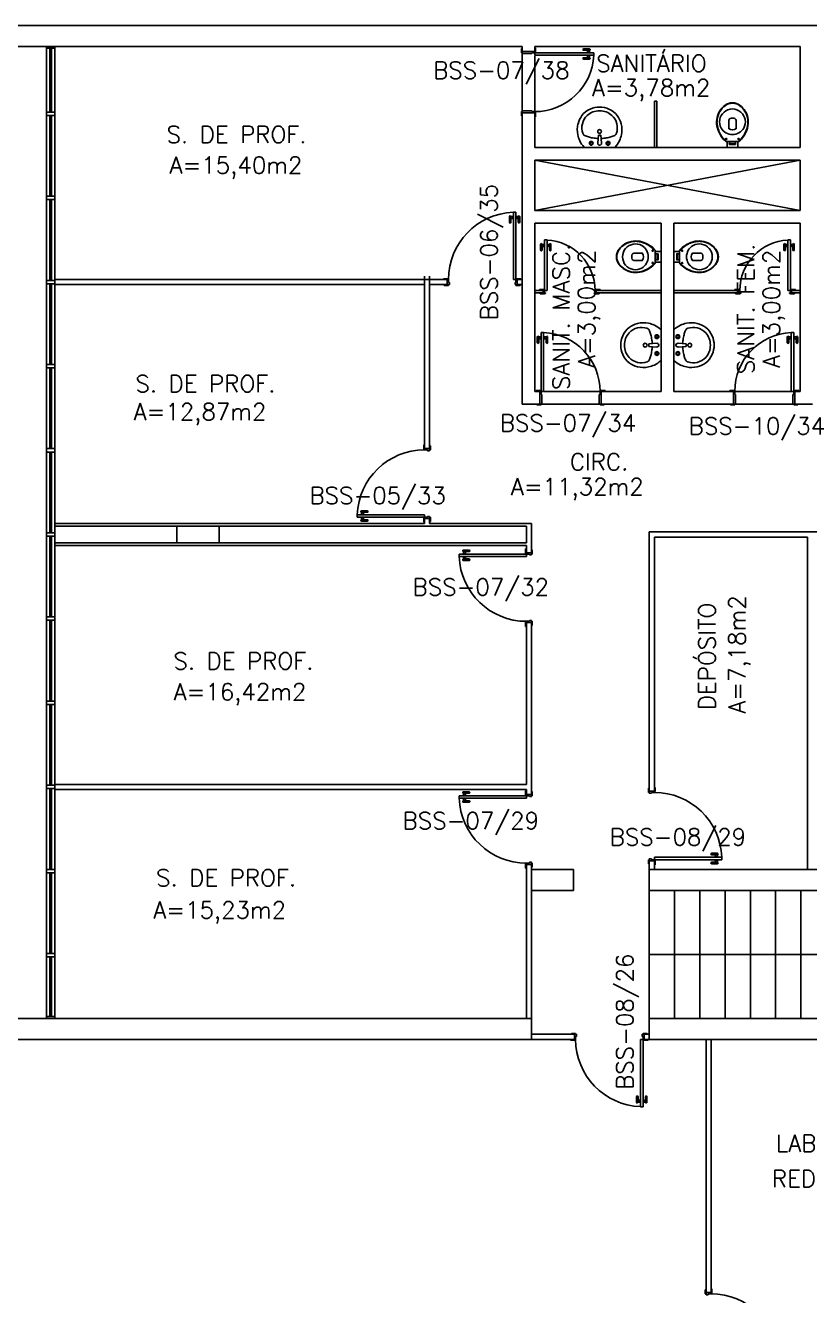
# Model space of a CAD drawing. Extents: x 272.3 to 314.2, y 193.7 to 231.5.
# Drawn here: x 297.67 to 306.99, y 216.38 to 231.48 of the extents above; entities that cross this region are included whole.
import ezdxf

# ---------------------------------------------------------------- set-up
doc = ezdxf.new("R2010")
doc.units = 0
doc.header["$LTSCALE"] = 0.01
for name, color, linetype in [('1', 1, 'CONTINUOUS'), ('3', 2, 'CONTINUOUS'), ('ALVENARIA', 2, 'CONTINUOUS'), ('AREA', 2, 'CONTINUOUS'), ('DIVISÓRIA', 2, 'CONTINUOUS'), ('ENDEREÇO', 2, 'CONTINUOUS'), ('JANELA', 1, 'CONTINUOUS'), ('MACANETA', 2, 'CONTINUOUS'), ('MARCO', 2, 'CONTINUOUS'), ('PC', 7, 'CONTINUOUS'), ('PISO', 1, 'CONTINUOUS'), ('PORTA', 2, 'CONTINUOUS'), ('SOLEIRA', 1, 'CONTINUOUS'), ('TEXTO', 2, 'CONTINUOUS')]:
    doc.layers.add(name, color=color, linetype=linetype)
doc.styles.add('UNB-100', font='simplex.shx', dxfattribs={"height": 0.4})
doc.styles.add('UNB-200', font='simplex.shx', dxfattribs={"height": 0.3})

# ---------------------------------------------------------------- blocks, each defined once
blk = doc.blocks.new('MACANETA')
at = {"layer": 'MACANETA', "color": 1}
for p, q in [((-0.077, 0.052), (-0.077, 0.12)), ((-0.059, 0.052), (-0.059, 0.12)), ((-0.059, 0.075), (-0.036, 0.075)), ((-0.059, 0.052), (-0.036, 0.052)), ((-0.036, 0.044), (-0.036, 0.084)), ((-0.036, 0.084), (-0.03, 0.084)), ((-0.036, 0.044), (-0.03, 0.044)), ((0.006, 0.084), (0, 0.084)), ((0.006, 0.044), (0, 0.044)), ((0.006, 0.044), (0.006, 0.084)), ((0.029, 0.075), (0.006, 0.075)), ((0.029, 0.052), (0.006, 0.052)), ((0.029, 0.052), (0.029, 0.12)), ((0.047, 0.052), (0.047, 0.12))]:
    blk.add_line(p, q, dxfattribs=at)
for centre, start, end in [((-0.068, 0.12), 90, 180), ((-0.068, 0.052), 180, 270), ((-0.068, 0.12), 0, 90), ((-0.068, 0.052), 270, 0), ((0.038, 0.12), 90, 180), ((0.038, 0.052), 180, 270), ((0.038, 0.12), 0, 90), ((0.038, 0.052), 270, 0)]:
    blk.add_arc(centre, 0.00874, start, end, dxfattribs=at)
blk = doc.blocks.new('DOOR80')
at = {"layer": 'PORTA'}
for p, q in [((0.015, -0.8), (0.015, 0)), ((0.015, 0), (0.045, 0)), ((0.045, -0.8), (0.045, 0)), ((0.045, -0.8), (0.015, -0.8))]:
    blk.add_line(p, q, dxfattribs=at)
at = {"layer": 'PORTA', "color": 1}
blk.add_arc((0.015, 0), 0.8, 272.1491, 0, dxfattribs=at)
at = {"layer": 'PORTA'}
blk.add_blockref('MACANETA', (0.045, -0.8), dxfattribs=at)
blk = doc.blocks.new('A$C6A052544')
at = {"layer": 'PC', "color": 2}
for p, q in [((0.265, 0), (0.09, 0)), ((0.242, 0.053), (0.249, 0.147)), ((0.249, 0.147), (0.279, 0.147)), ((0.249, 0.147), (0.279, 0.147)), ((0.44, 0), (0.265, 0)), ((0.287, 0.053), (0.279, 0.147))]:
    blk.add_line(p, q, dxfattribs=at)
at = {"layer": 'PC', "color": 1}
for centre, radius in [((0.265, 0.19), 0.0225), ((0.164, 0.049), 0.015), ((0.364, 0.049), 0.015)]:
    blk.add_circle(centre, radius, dxfattribs=at)
at = {"layer": 'PC', "color": 2}
for centre in [(0.164, 0.049), (0.364, 0.049)]:
    blk.add_circle(centre, 0.0225, dxfattribs=at)
for centre, radius, start, end in [((0.248, 0.233), 0.242, 112.9756, 142.6811), ((0.264, 0.213), 0.267, 89.755, 114.448), ((0.266, 0.213), 0.267, 65.552, 90.245), ((0.282, 0.233), 0.242, 37.3189, 67.0244), ((0.283, 0.212), 0.283, 143.5759, 166.077), ((0.253, 0.233), 0.199, 132.5387, 166.3801), ((0.263, 0.217), 0.218, 89.5084, 131.6465), ((0.267, 0.217), 0.218, 48.3535, 90.4916), ((0.276, 0.233), 0.199, 13.6199, 47.4613), ((0.246, 0.212), 0.283, 13.923, 36.4241), ((0.308, 0.208), 0.309, 166.5171, 190.8389), ((0.255, 0.233), 0.201, 166.6319, 198.9909), ((0.102, 0.178), 0.039, 194.4492, 220.5012), ((0.105, 0.182), 0.0439, 222.0627, 243.6798), ((0.424, 0.182), 0.0439, 296.3202, 317.9373), ((0.427, 0.178), 0.039, 319.4988, 345.5508), ((0.274, 0.233), 0.201, 341.0091, 13.3681), ((0.221, 0.208), 0.309, 349.1611, 13.4829), ((0.327, 0.217), 0.329, 191.7639, 204.6142), ((0.296, 0.207), 0.297, 205.4395, 223.1578), ((0.089, 0.011), 0.0113, 216.6083, 274.9362), ((0.146, 0.259), 0.132, 242.7105, 252.8041), ((0.254, 0.523), 0.416, 249.3524, 256.1775), ((0.27, 0.578), 0.473, 255.9168, 263.3055), ((0.262, 0.483), 0.378, 262.7649, 267.5591), ((0.264, 0.049), 0.0225, 171.2026, 8.7974), ((0.267, 0.483), 0.378, 272.3442, 277.2351), ((0.259, 0.578), 0.473, 276.6945, 284.0832), ((0.275, 0.523), 0.416, 283.8225, 290.6476), ((0.383, 0.259), 0.132, 287.1959, 297.2895), ((0.441, 0.011), 0.0113, 265.0638, 323.3917), ((0.233, 0.207), 0.297, 316.8422, 334.5605), ((0.202, 0.217), 0.329, 335.3858, 348.2361)]:
    blk.add_arc(centre, radius, start, end, dxfattribs=at)
blk = doc.blocks.new('DOOR-70')
at = {"layer": 'PORTA'}
for p, q in [((-0.045, -0.7), (-0.045, 0)), ((-0.015, 0), (-0.045, 0)), ((-0.015, -0.7), (-0.015, 0)), ((-0.045, -0.7), (-0.015, -0.7))]:
    blk.add_line(p, q, dxfattribs=at)
at = {"layer": 'PORTA', "color": 1}
blk.add_arc((-0.015, 0), 0.7, 180, 267.5437, dxfattribs=at)
at = {"layer": 'PORTA'}
blk.add_blockref('MACANETA', (-0.015, -0.7), dxfattribs=at)
blk = doc.blocks.new('DOOR70')
at = {"layer": 'PORTA'}
for p, q in [((0.015, -0.7), (0.015, 0)), ((0.015, 0), (0.045, 0)), ((0.045, -0.7), (0.045, 0)), ((0.045, -0.7), (0.015, -0.7))]:
    blk.add_line(p, q, dxfattribs=at)
at = {"layer": 'PORTA', "color": 1}
blk.add_arc((0.015, 0), 0.7, 272.4563, 0, dxfattribs=at)
at = {"layer": 'PORTA'}
blk.add_blockref('MACANETA', (0.045, -0.7), dxfattribs=at)
blk = doc.blocks.new('A$C380C6149')
at = {"layer": '1'}
for points in [[(0.46, 0.256, 0.139044), (0.458, 0.261, 0.064585), (0.397, 0.315, 0.117724), (0.254, 0.369, 0.055952), (0.201, 0.369, 0.107706), (0.102, 0.335, 0.08812), (0.034, 0.274, 0.163345), (0.005, 0.187), (0.005, 0.186, 0.163345), (0.034, 0.099, 0.08812), (0.102, 0.038, 0.107706), (0.201, 0.004, 0.055952), (0.254, 0.004, 0.117724), (0.397, 0.058, 0.064585), (0.458, 0.112, 0.139044), (0.46, 0.117)], [(0.46, 0.23, 0.380199), (0.468, 0.222), (0.479, 0.222, 0.087349), (0.483, 0.223, -0.172037), (0.492, 0.224, -0.102747), (0.494, 0.222, -0.167994), (0.495, 0.218), (0.495, 0.186)], [(0.46, 0.143, -0.380199), (0.468, 0.15), (0.479, 0.15, -0.087349), (0.483, 0.149, 0.172037), (0.492, 0.149, 0.102747), (0.494, 0.151, 0.167994), (0.495, 0.155), (0.495, 0.186)]]:
    blk.add_lwpolyline(points, format="xyb", dxfattribs=at)
blk.add_lwpolyline([(0.188, 0.156, -0.183333), (0.188, 0.216, -0.302776), (0.21, 0.231), (0.306, 0.231, -0.370787), (0.306, 0.142), (0.21, 0.142, -0.302776)], format="xyb", close=True, dxfattribs=at)
blk.add_lwpolyline([(0.484, 0.222), (0.484, 0.186), (0.484, 0.151)], dxfattribs=at)
at = {"layer": '3', "color": 2}
for points in [[(0.457, 0.104, -0.059368), (0.4, 0.054, -0.082654), (0.3, 0.008, -0.104255), (0.2, 0, -0.107708), (0.1, 0.034, -0.088187), (0.03, 0.096, -0.163426), (0, 0.186, -0.163426), (0.03, 0.276, -0.088187), (0.1, 0.339, -0.107708), (0.2, 0.373, -0.104255), (0.3, 0.364, -0.082654), (0.4, 0.318, -0.059368), (0.457, 0.268, -0.207706), (0.46, 0.261), (0.46, 0.256), (0.46, 0.249), (0.518, 0.249, -0.402093), (0.53, 0.238), (0.53, 0.186), (0.53, 0.135, -0.402093), (0.518, 0.124), (0.46, 0.124), (0.46, 0.117), (0.46, 0.112, -0.207706)], [(0.378, 0.186, 0.268395), (0.3, 0.32, 0.179674), (0.2, 0.337, 0.170707), (0.11, 0.286, 0.179561), (0.073, 0.186, 0.179561), (0.11, 0.086, 0.170707), (0.2, 0.035, 0.179674), (0.3, 0.053, 0.268395)]]:
    blk.add_lwpolyline(points, format="xyb", close=True, dxfattribs=at)
for points in [[(0.46, 0.249), (0.46, 0.186)], [(0.46, 0.124), (0.46, 0.186)]]:
    blk.add_lwpolyline(points, dxfattribs=at)
for centre in [(0.43, 0.259), (0.43, 0.113)]:
    blk.add_circle(centre, 0.0075, dxfattribs=at)
blk = doc.blocks.new('DOOR-80')
at = {"layer": 'PORTA'}
for p, q in [((-0.045, -0.8), (-0.045, 0)), ((-0.015, 0), (-0.045, 0)), ((-0.015, -0.8), (-0.015, 0)), ((-0.045, -0.8), (-0.015, -0.8))]:
    blk.add_line(p, q, dxfattribs=at)
at = {"layer": 'PORTA', "color": 1}
blk.add_arc((-0.015, 0), 0.8, 180, 267.8509, dxfattribs=at)
at = {"layer": 'PORTA'}
blk.add_blockref('MACANETA', (-0.015, -0.8), dxfattribs=at)

msp = doc.modelspace()

# ---------------------------------------------------------------- linework, layer by layer
at = {"layer": '1'}
for p, q in [((306.874, 229.278), (303.724, 229.878)), ((303.724, 229.278), (306.874, 229.878)), ((305.084, 220.438), (308.084, 220.438))]:
    msp.add_line(p, q, dxfattribs=at)
for points in [[(305.154, 228.797, 0.139044), (305.152, 228.802, 0.064585), (305.091, 228.856, 0.117724), (304.948, 228.911, 0.055952), (304.894, 228.91, 0.107706), (304.796, 228.877, 0.08812), (304.727, 228.815, 0.163345), (304.698, 228.728), (304.698, 228.728, 0.163345), (304.727, 228.641, 0.08812), (304.796, 228.579, 0.107706), (304.894, 228.546, 0.055952), (304.948, 228.545, 0.117724), (305.091, 228.6, 0.064585), (305.152, 228.654, 0.139044), (305.154, 228.659)], [(305.444, 228.797, -0.139044), (305.446, 228.802, -0.064585), (305.506, 228.856, -0.117724), (305.65, 228.911, -0.055952), (305.703, 228.91, -0.107706), (305.802, 228.877, -0.08812), (305.87, 228.815, -0.163345), (305.899, 228.728), (305.899, 228.728, -0.163345), (305.87, 228.641, -0.08812), (305.802, 228.579, -0.107706), (305.703, 228.546, -0.055952), (305.65, 228.545, -0.117724), (305.506, 228.6, -0.064585), (305.446, 228.654, -0.139044), (305.444, 228.659)], [(305.154, 228.772, 0.380199), (305.162, 228.764), (305.173, 228.764, 0.087349), (305.177, 228.765, -0.172037), (305.186, 228.765, -0.102747), (305.188, 228.764, -0.167994), (305.189, 228.76), (305.189, 228.728)], [(305.154, 228.684, -0.380199), (305.162, 228.692), (305.173, 228.692, -0.087349), (305.177, 228.691, 0.172037), (305.186, 228.691, 0.102747), (305.188, 228.692, 0.167994), (305.189, 228.697), (305.189, 228.728)], [(305.444, 228.772, -0.380199), (305.436, 228.764), (305.425, 228.764, -0.087349), (305.421, 228.765, 0.172037), (305.412, 228.765, 0.102747), (305.41, 228.764, 0.167994), (305.409, 228.76), (305.409, 228.728)], [(305.444, 228.684, 0.380199), (305.436, 228.692), (305.425, 228.692, 0.087349), (305.421, 228.691, -0.172037), (305.412, 228.691, -0.102747), (305.41, 228.692, -0.167994), (305.409, 228.697), (305.409, 228.728)]]:
    msp.add_lwpolyline(points, format="xyb", dxfattribs=at)
for points in [[(304.881, 228.698, -0.183333), (304.881, 228.758, -0.302776), (304.904, 228.773), (305, 228.773, -0.370787), (305, 228.684), (304.904, 228.684, -0.302776)], [(305.716, 228.698, 0.183333), (305.716, 228.758, 0.302776), (305.694, 228.773), (305.598, 228.773, 0.370787), (305.598, 228.684), (305.694, 228.684, 0.302776)]]:
    msp.add_lwpolyline(points, format="xyb", close=True, dxfattribs=at)
for points in [[(305.177, 228.764), (305.177, 228.728), (305.177, 228.693)], [(305.42, 228.764), (305.42, 228.728), (305.42, 228.693)]]:
    msp.add_lwpolyline(points, dxfattribs=at)
at = {"layer": '3'}
for points in [[(305.151, 228.646, -0.059368), (305.094, 228.596, -0.082654), (304.994, 228.55, -0.104255), (304.894, 228.542, -0.107708), (304.794, 228.576, -0.088187), (304.724, 228.638, -0.163426), (304.694, 228.728, -0.163426), (304.724, 228.818, -0.088187), (304.794, 228.881, -0.107708), (304.894, 228.915, -0.104255), (304.994, 228.906, -0.082654), (305.094, 228.86, -0.059368), (305.151, 228.81, -0.207706), (305.154, 228.803), (305.154, 228.797), (305.154, 228.791), (305.212, 228.791, -0.402093), (305.224, 228.78), (305.224, 228.728), (305.224, 228.677, -0.402093), (305.212, 228.666), (305.154, 228.666), (305.154, 228.659), (305.154, 228.654, -0.207706)], [(305.072, 228.728, 0.268395), (304.994, 228.862, 0.179674), (304.894, 228.879, 0.170707), (304.803, 228.828, 0.179561), (304.766, 228.728, 0.179561), (304.803, 228.628, 0.170707), (304.894, 228.577, 0.179674), (304.994, 228.595, 0.268395)], [(305.447, 228.646, 0.059368), (305.504, 228.596, 0.082654), (305.604, 228.55, 0.104255), (305.704, 228.542, 0.107708), (305.804, 228.576, 0.088187), (305.874, 228.638, 0.163426), (305.904, 228.728, 0.163426), (305.874, 228.818, 0.088187), (305.804, 228.881, 0.107708), (305.704, 228.915, 0.104255), (305.604, 228.906, 0.082654), (305.504, 228.86, 0.059368), (305.447, 228.81, 0.207706), (305.444, 228.803), (305.444, 228.797), (305.444, 228.791), (305.386, 228.791, 0.402093), (305.374, 228.78), (305.374, 228.728), (305.374, 228.677, 0.402093), (305.386, 228.666), (305.444, 228.666), (305.444, 228.659), (305.444, 228.654, 0.207706)], [(305.526, 228.728, -0.268395), (305.604, 228.862, -0.179674), (305.704, 228.879, -0.170707), (305.794, 228.828, -0.179561), (305.831, 228.728, -0.179561), (305.794, 228.628, -0.170707), (305.704, 228.577, -0.179674), (305.604, 228.595, -0.268395)]]:
    msp.add_lwpolyline(points, format="xyb", close=True, dxfattribs=at)
for points in [[(305.154, 228.791), (305.154, 228.728)], [(305.154, 228.666), (305.154, 228.728)], [(305.444, 228.791), (305.444, 228.728)], [(305.444, 228.666), (305.444, 228.728)]]:
    msp.add_lwpolyline(points, dxfattribs=at)
for centre in [(305.124, 228.801), (305.474, 228.801), (305.124, 228.655), (305.474, 228.655)]:
    msp.add_circle(centre, 0.0075, dxfattribs=at)
at = {"layer": 'ALVENARIA'}
for p, q in [((291.124, 231.478), (314.224, 231.478)), ((291.124, 231.228), (303.574, 231.228)), ((303.574, 231.168), (303.574, 231.228)), ((303.724, 231.168), (303.574, 231.168)), ((303.724, 231.228), (306.874, 231.228)), ((303.724, 231.168), (303.724, 231.228)), ((306.874, 230.028), (306.874, 231.228)), ((303.574, 226.978), (303.574, 230.438)), ((303.724, 230.438), (303.574, 230.438)), ((303.724, 230.028), (303.724, 230.438)), ((303.724, 230.028), (306.874, 230.028)), ((303.724, 229.878), (306.874, 229.878)), ((303.724, 229.278), (303.724, 229.878)), ((306.874, 229.278), (306.874, 229.878)), ((303.724, 229.278), (306.874, 229.278)), ((303.724, 229.128), (305.224, 229.128)), ((303.724, 227.128), (303.724, 229.128)), ((305.224, 227.128), (305.224, 229.128)), ((305.374, 229.128), (306.874, 229.128)), ((305.374, 227.128), (305.374, 229.128)), ((306.874, 227.128), (306.874, 229.128)), ((303.724, 227.128), (303.784, 227.128)), ((303.784, 227.128), (303.784, 226.978)), ((304.514, 227.128), (304.514, 226.978)), ((304.514, 227.128), (305.224, 227.128)), ((305.374, 227.128), (306.084, 227.128)), ((306.084, 227.128), (306.084, 226.978)), ((306.814, 227.128), (306.814, 226.978)), ((306.814, 227.128), (306.874, 227.128)), ((303.574, 226.978), (303.784, 226.978)), ((304.514, 226.978), (306.084, 226.978)), ((306.814, 226.978), (307.024, 226.978)), ((299.974, 225.528), (299.474, 225.528)), ((299.474, 225.328), (299.474, 225.528)), ((299.974, 225.328), (299.974, 225.528)), ((299.974, 225.328), (299.474, 225.328)), ((303.684, 221.198), (303.684, 221.448)), ((304.184, 221.448), (303.684, 221.448)), ((304.184, 221.198), (304.184, 221.448)), ((310.974, 221.448), (305.084, 221.448)), ((305.084, 221.198), (305.084, 221.448)), ((304.184, 221.198), (303.684, 221.198)), ((310.974, 221.198), (305.084, 221.198)), ((303.684, 219.678), (297.324, 219.678)), ((303.684, 219.428), (303.684, 219.678)), ((310.974, 219.678), (305.084, 219.678)), ((305.084, 219.428), (305.084, 219.678)), ((303.684, 219.428), (297.324, 219.428)), ((310.974, 219.428), (305.084, 219.428))]:
    msp.add_line(p, q, dxfattribs=at)
at = {"layer": 'DIVISÓRIA'}
for p, q in [((305.144, 230.028), (305.144, 230.578)), ((305.144, 230.578), (305.174, 230.578)), ((305.174, 230.028), (305.174, 230.578)), ((302.684, 228.458), (298.024, 228.458)), ((298.024, 228.398), (298.024, 228.458)), ((302.414, 228.398), (298.024, 228.398)), ((302.414, 226.448), (302.414, 228.498)), ((302.474, 226.448), (302.474, 228.498)), ((302.684, 228.398), (302.474, 228.398)), ((302.639, 228.468), (302.689, 228.468)), ((302.639, 228.458), (302.639, 228.468)), ((302.649, 228.388), (302.649, 228.398)), ((302.699, 228.388), (302.649, 228.388)), ((302.684, 228.458), (302.689, 228.458)), ((302.684, 228.458), (302.684, 228.398)), ((302.684, 228.398), (302.699, 228.398)), ((302.689, 228.468), (302.689, 228.458)), ((302.689, 228.458), (302.699, 228.458)), ((302.699, 228.458), (302.699, 228.423)), ((302.699, 228.423), (302.709, 228.423)), ((302.699, 228.398), (302.699, 228.388)), ((302.709, 228.398), (302.699, 228.398)), ((302.709, 228.423), (302.709, 228.398)), ((303.489, 228.423), (303.489, 228.398)), ((303.499, 228.423), (303.489, 228.423)), ((303.489, 228.398), (303.499, 228.398)), ((303.499, 228.458), (303.499, 228.423)), ((303.509, 228.458), (303.499, 228.458)), ((303.514, 228.398), (303.499, 228.398)), ((303.499, 228.398), (303.499, 228.388)), ((303.499, 228.388), (303.549, 228.388)), ((303.509, 228.468), (303.509, 228.458)), ((303.559, 228.468), (303.509, 228.468)), ((303.514, 228.458), (303.509, 228.458)), ((303.574, 228.458), (303.514, 228.458)), ((303.514, 228.458), (303.514, 228.398)), ((303.574, 228.398), (303.514, 228.398)), ((303.549, 228.388), (303.549, 228.398)), ((303.559, 228.458), (303.559, 228.468)), ((303.824, 228.328), (303.724, 228.328)), ((303.824, 228.298), (303.724, 228.298)), ((303.779, 228.328), (303.779, 228.338)), ((303.779, 228.338), (303.829, 228.338)), ((303.789, 228.288), (303.789, 228.298)), ((303.839, 228.288), (303.789, 228.288)), ((303.824, 228.328), (303.824, 228.298)), ((303.824, 228.328), (303.829, 228.328)), ((303.824, 228.298), (303.839, 228.298)), ((303.829, 228.338), (303.829, 228.328)), ((303.829, 228.328), (303.839, 228.328)), ((303.839, 228.328), (303.839, 228.293)), ((303.849, 228.298), (303.839, 228.298)), ((303.839, 228.298), (303.839, 228.288)), ((303.839, 228.293), (303.849, 228.293)), ((303.849, 228.293), (303.849, 228.298)), ((305.224, 228.298), (304.429, 228.298)), ((304.429, 228.293), (304.429, 228.298)), ((304.429, 228.298), (304.439, 228.298)), ((304.439, 228.293), (304.429, 228.293)), ((305.224, 228.328), (304.439, 228.328)), ((304.449, 228.328), (304.439, 228.328)), ((304.439, 228.328), (304.439, 228.293)), ((304.439, 228.298), (304.439, 228.288)), ((304.454, 228.298), (304.439, 228.298)), ((304.439, 228.288), (304.489, 228.288)), ((304.499, 228.338), (304.449, 228.338)), ((304.449, 228.338), (304.449, 228.328)), ((304.454, 228.328), (304.449, 228.328)), ((304.454, 228.328), (304.454, 228.298)), ((304.489, 228.288), (304.489, 228.298)), ((304.499, 228.328), (304.499, 228.338)), ((305.374, 228.328), (306.159, 228.328)), ((305.374, 228.298), (306.169, 228.298)), ((306.099, 228.338), (306.149, 228.338)), ((306.099, 228.328), (306.099, 228.338)), ((306.109, 228.288), (306.109, 228.298)), ((306.159, 228.288), (306.109, 228.288)), ((306.144, 228.328), (306.149, 228.328)), ((306.144, 228.328), (306.144, 228.298)), ((306.144, 228.298), (306.159, 228.298)), ((306.149, 228.338), (306.149, 228.328)), ((306.149, 228.328), (306.159, 228.328)), ((306.159, 228.328), (306.159, 228.293)), ((306.159, 228.298), (306.159, 228.288)), ((306.169, 228.298), (306.159, 228.298)), ((306.159, 228.293), (306.169, 228.293)), ((306.169, 228.293), (306.169, 228.298)), ((306.749, 228.298), (306.759, 228.298)), ((306.749, 228.293), (306.749, 228.298)), ((306.759, 228.293), (306.749, 228.293)), ((306.759, 228.328), (306.759, 228.293)), ((306.769, 228.328), (306.759, 228.328)), ((306.774, 228.298), (306.759, 228.298)), ((306.759, 228.298), (306.759, 228.288)), ((306.759, 228.288), (306.809, 228.288)), ((306.769, 228.338), (306.769, 228.328)), ((306.819, 228.338), (306.769, 228.338)), ((306.774, 228.328), (306.769, 228.328)), ((306.774, 228.328), (306.874, 228.328)), ((306.774, 228.328), (306.774, 228.298)), ((306.774, 228.298), (306.874, 228.298)), ((306.809, 228.288), (306.809, 228.298)), ((306.819, 228.328), (306.819, 228.338)), ((302.414, 226.493), (302.404, 226.493)), ((302.404, 226.493), (302.404, 226.443)), ((302.404, 226.443), (302.414, 226.443)), ((302.414, 226.448), (302.474, 226.448)), ((302.414, 226.448), (302.414, 226.443)), ((302.414, 226.443), (302.414, 226.433)), ((302.414, 226.433), (302.449, 226.433)), ((302.449, 226.433), (302.449, 226.423)), ((302.484, 226.483), (302.474, 226.483)), ((302.474, 226.448), (302.474, 226.433)), ((302.474, 226.423), (302.474, 226.433)), ((302.474, 226.433), (302.484, 226.433)), ((302.484, 226.433), (302.484, 226.483)), ((302.449, 226.423), (302.474, 226.423)), ((302.414, 225.558), (298.024, 225.558)), ((299.474, 225.528), (298.024, 225.528)), ((303.624, 225.528), (299.974, 225.528)), ((302.404, 225.573), (302.404, 225.623)), ((302.404, 225.623), (302.414, 225.623)), ((302.414, 225.573), (302.404, 225.573)), ((302.414, 225.623), (302.414, 225.633)), ((302.414, 225.633), (302.449, 225.633)), ((302.414, 225.618), (302.414, 225.623)), ((302.414, 225.558), (302.414, 225.618)), ((302.414, 225.618), (302.474, 225.618)), ((302.449, 225.633), (302.449, 225.643)), ((302.449, 225.643), (302.474, 225.643)), ((302.474, 225.643), (302.474, 225.633)), ((302.474, 225.633), (302.484, 225.633)), ((302.474, 225.618), (302.474, 225.633)), ((302.474, 225.558), (302.474, 225.618)), ((302.484, 225.583), (302.474, 225.583)), ((303.684, 225.558), (302.474, 225.558)), ((302.484, 225.633), (302.484, 225.583)), ((303.624, 225.328), (303.624, 225.528)), ((303.684, 225.558), (303.684, 225.211)), ((298.024, 225.398), (298.024, 225.458)), ((305.084, 222.378), (305.084, 225.458)), ((307.08, 225.458), (305.084, 225.458)), ((305.144, 222.378), (305.144, 225.398)), ((306.964, 225.398), (305.144, 225.398)), ((306.964, 221.448), (306.964, 225.398)), ((299.474, 225.328), (298.024, 225.328)), ((303.624, 225.298), (298.024, 225.298)), ((303.624, 225.328), (299.974, 225.328)), ((303.624, 225.256), (303.614, 225.256)), ((303.614, 225.256), (303.614, 225.206)), ((303.624, 225.298), (303.624, 225.211)), ((303.694, 225.246), (303.684, 225.246)), ((303.694, 225.196), (303.694, 225.246)), ((303.614, 225.206), (303.624, 225.206)), ((303.624, 225.211), (303.684, 225.211)), ((303.624, 225.211), (303.624, 225.206)), ((303.624, 225.206), (303.624, 225.196)), ((303.624, 225.196), (303.659, 225.196)), ((303.659, 225.196), (303.659, 225.186)), ((303.659, 225.186), (303.684, 225.186)), ((303.684, 225.211), (303.684, 225.196)), ((303.684, 225.186), (303.684, 225.196)), ((303.684, 225.196), (303.694, 225.196)), ((303.614, 224.336), (303.614, 224.386)), ((303.614, 224.386), (303.624, 224.386)), ((303.624, 224.336), (303.614, 224.336)), ((303.624, 224.386), (303.624, 224.396)), ((303.624, 224.396), (303.659, 224.396)), ((303.624, 224.381), (303.624, 224.386)), ((303.624, 224.381), (303.684, 224.381)), ((303.624, 224.381), (303.624, 222.458)), ((303.659, 224.396), (303.659, 224.406)), ((303.659, 224.406), (303.684, 224.406)), ((303.684, 224.406), (303.684, 224.396)), ((303.684, 224.396), (303.694, 224.396)), ((303.684, 224.381), (303.684, 224.396)), ((303.684, 224.381), (303.684, 222.338)), ((303.694, 224.346), (303.684, 224.346)), ((303.694, 224.396), (303.694, 224.346)), ((303.624, 222.458), (298.024, 222.458)), ((298.024, 222.398), (298.024, 222.458)), ((303.624, 222.398), (298.024, 222.398)), ((303.624, 222.383), (303.614, 222.383)), ((303.614, 222.383), (303.614, 222.333)), ((303.624, 222.398), (303.624, 222.338)), ((303.694, 222.373), (303.684, 222.373)), ((303.694, 222.323), (303.694, 222.373)), ((305.074, 222.413), (305.084, 222.413)), ((305.074, 222.363), (305.074, 222.413)), ((305.084, 222.363), (305.074, 222.363)), ((305.084, 222.378), (305.084, 222.363)), ((305.144, 222.378), (305.084, 222.378)), ((305.144, 222.378), (305.084, 222.378)), ((305.084, 222.353), (305.084, 222.363)), ((305.109, 222.353), (305.084, 222.353)), ((305.109, 222.363), (305.109, 222.353)), ((305.144, 222.363), (305.109, 222.363)), ((305.144, 222.423), (305.154, 222.423)), ((305.144, 222.378), (305.144, 222.373)), ((305.144, 222.373), (305.144, 222.363)), ((305.154, 222.373), (305.144, 222.373)), ((305.154, 222.423), (305.154, 222.373)), ((303.614, 222.333), (303.624, 222.333)), ((303.624, 222.338), (303.684, 222.338)), ((303.624, 222.338), (303.624, 222.333)), ((303.624, 222.333), (303.624, 222.323)), ((303.624, 222.323), (303.659, 222.323)), ((303.659, 222.323), (303.659, 222.313)), ((303.659, 222.313), (303.684, 222.313)), ((303.684, 222.338), (303.684, 222.323)), ((303.684, 222.313), (303.684, 222.323)), ((303.684, 222.323), (303.694, 222.323)), ((303.614, 221.463), (303.614, 221.513)), ((303.614, 221.513), (303.624, 221.513)), ((303.624, 221.463), (303.614, 221.463)), ((303.624, 221.513), (303.624, 221.523)), ((303.624, 221.523), (303.659, 221.523)), ((303.624, 221.508), (303.624, 221.513)), ((303.624, 221.508), (303.684, 221.508)), ((303.624, 221.508), (303.624, 219.678)), ((303.659, 221.523), (303.659, 221.533)), ((303.659, 221.533), (303.684, 221.533)), ((303.684, 221.533), (303.684, 221.523)), ((303.684, 221.523), (303.694, 221.523)), ((303.684, 221.508), (303.684, 221.523)), ((303.684, 221.508), (303.684, 221.155)), ((303.694, 221.473), (303.684, 221.473)), ((303.694, 221.523), (303.694, 221.473)), ((305.074, 221.563), (305.074, 221.513)), ((305.084, 221.563), (305.074, 221.563)), ((305.074, 221.513), (305.084, 221.513)), ((305.084, 221.573), (305.084, 221.563)), ((305.109, 221.573), (305.084, 221.573)), ((305.084, 221.548), (305.084, 221.563)), ((305.144, 221.548), (305.084, 221.548)), ((305.084, 221.448), (305.084, 221.548)), ((305.084, 221.548), (305.084, 221.491)), ((305.109, 221.563), (305.109, 221.573)), ((305.144, 221.563), (305.109, 221.563)), ((305.144, 221.553), (305.144, 221.563)), ((305.144, 221.548), (305.144, 221.553)), ((305.154, 221.553), (305.144, 221.553)), ((305.144, 221.448), (305.144, 221.548)), ((305.144, 221.548), (305.144, 221.491)), ((305.144, 221.503), (305.154, 221.503)), ((305.154, 221.503), (305.154, 221.553)), ((303.684, 221.198), (303.684, 219.678)), ((303.684, 219.488), (304.194, 219.488)), ((304.209, 219.498), (304.159, 219.498)), ((304.159, 219.498), (304.159, 219.488)), ((304.194, 219.428), (304.194, 219.488)), ((304.194, 219.488), (304.209, 219.488)), ((304.209, 219.488), (304.209, 219.498)), ((304.219, 219.488), (304.209, 219.488)), ((304.219, 219.463), (304.219, 219.488)), ((304.999, 219.463), (304.999, 219.488)), ((304.999, 219.488), (305.009, 219.488)), ((305.009, 219.488), (305.009, 219.498)), ((305.009, 219.498), (305.059, 219.498)), ((305.024, 219.488), (305.009, 219.488)), ((305.024, 219.428), (305.024, 219.488)), ((305.024, 219.488), (305.084, 219.488)), ((305.059, 219.498), (305.059, 219.488)), ((303.684, 219.428), (304.194, 219.428)), ((304.149, 219.428), (304.149, 219.418)), ((304.149, 219.418), (304.199, 219.418)), ((304.194, 219.428), (304.199, 219.428)), ((304.199, 219.418), (304.199, 219.428)), ((304.199, 219.428), (304.209, 219.428)), ((304.209, 219.428), (304.209, 219.463)), ((304.209, 219.463), (304.219, 219.463)), ((305.009, 219.463), (304.999, 219.463)), ((305.009, 219.428), (305.009, 219.463)), ((305.019, 219.428), (305.009, 219.428)), ((305.019, 219.418), (305.019, 219.428)), ((305.024, 219.428), (305.019, 219.428)), ((305.069, 219.418), (305.019, 219.418)), ((305.024, 219.428), (305.084, 219.428)), ((305.069, 219.428), (305.069, 219.418)), ((305.758, 219.428), (305.758, 216.418)), ((305.818, 219.428), (305.818, 216.418)), ((305.818, 216.463), (305.828, 216.463)), ((305.828, 216.463), (305.828, 216.413)), ((305.748, 216.403), (305.748, 216.453)), ((305.748, 216.453), (305.758, 216.453)), ((305.758, 216.403), (305.748, 216.403)), ((305.818, 216.418), (305.758, 216.418)), ((305.758, 216.418), (305.758, 216.403)), ((305.758, 216.393), (305.758, 216.403)), ((305.783, 216.393), (305.758, 216.393)), ((305.818, 216.403), (305.783, 216.403)), ((305.783, 216.403), (305.783, 216.393)), ((305.818, 216.418), (305.818, 216.413)), ((305.828, 216.413), (305.818, 216.413)), ((305.818, 216.413), (305.818, 216.403))]:
    msp.add_line(p, q, dxfattribs=at)
at = {"layer": 'JANELA'}
for p, q in [((297.924, 231.208), (297.924, 231.228)), ((298.024, 231.208), (297.924, 231.208)), ((297.924, 231.208), (297.924, 230.448)), ((297.964, 231.208), (297.964, 230.448)), ((297.984, 231.208), (297.984, 230.448)), ((298.024, 231.228), (298.024, 231.208)), ((298.024, 231.208), (298.024, 230.448)), ((298.024, 230.448), (297.924, 230.448)), ((297.924, 230.448), (297.924, 230.408)), ((297.924, 229.448), (297.924, 230.408)), ((297.924, 230.408), (298.024, 230.408)), ((297.964, 229.448), (297.964, 230.408)), ((297.984, 229.448), (297.984, 230.408)), ((298.024, 230.408), (298.024, 230.448)), ((298.024, 229.448), (298.024, 230.408)), ((297.924, 229.448), (297.924, 229.408)), ((298.024, 229.448), (297.924, 229.448)), ((298.024, 229.408), (298.024, 229.448)), ((298.024, 229.408), (297.924, 229.408)), ((297.924, 228.448), (297.924, 229.408)), ((297.964, 228.448), (297.964, 229.408)), ((297.984, 228.448), (297.984, 229.408)), ((298.024, 228.448), (298.024, 229.408)), ((297.924, 228.448), (297.924, 228.408)), ((298.024, 228.448), (297.924, 228.448)), ((297.924, 227.448), (297.924, 228.408)), ((298.024, 228.408), (297.924, 228.408)), ((297.964, 227.448), (297.964, 228.408)), ((297.984, 227.448), (297.984, 228.408)), ((298.024, 228.408), (298.024, 228.448)), ((298.024, 227.448), (298.024, 228.408)), ((298.024, 227.448), (297.924, 227.448)), ((297.924, 227.448), (297.924, 227.408)), ((297.924, 226.448), (297.924, 227.408)), ((298.024, 227.408), (297.924, 227.408)), ((297.964, 226.448), (297.964, 227.408)), ((297.984, 226.448), (297.984, 227.408)), ((298.024, 227.408), (298.024, 227.448)), ((298.024, 226.448), (298.024, 227.408)), ((298.024, 226.448), (297.924, 226.448)), ((297.924, 226.448), (297.924, 226.408)), ((298.024, 226.408), (298.024, 226.448)), ((297.924, 225.448), (297.924, 226.408)), ((298.024, 226.408), (297.924, 226.408)), ((297.964, 225.448), (297.964, 226.408)), ((297.984, 225.448), (297.984, 226.408)), ((298.024, 225.448), (298.024, 226.408)), ((298.024, 225.448), (297.924, 225.448)), ((297.924, 225.448), (297.924, 225.408)), ((297.924, 224.448), (297.924, 225.408)), ((298.024, 225.408), (297.924, 225.408)), ((297.964, 224.448), (297.964, 225.408)), ((297.984, 224.448), (297.984, 225.408)), ((298.024, 225.408), (298.024, 225.448)), ((298.024, 225.408), (298.024, 225.448)), ((298.024, 224.448), (298.024, 225.408)), ((298.024, 224.448), (297.924, 224.448)), ((297.924, 224.448), (297.924, 224.408)), ((297.924, 223.448), (297.924, 224.408)), ((298.024, 224.408), (297.924, 224.408)), ((297.964, 223.448), (297.964, 224.408)), ((297.984, 223.448), (297.984, 224.408)), ((298.024, 224.408), (298.024, 224.448)), ((298.024, 223.448), (298.024, 224.408)), ((298.024, 223.448), (297.924, 223.448)), ((297.924, 223.448), (297.924, 223.408)), ((298.024, 223.408), (297.924, 223.408)), ((297.924, 222.448), (297.924, 223.408)), ((297.964, 222.448), (297.964, 223.408)), ((297.984, 222.448), (297.984, 223.408)), ((298.024, 223.408), (298.024, 223.448)), ((298.024, 222.448), (298.024, 223.408)), ((298.024, 222.448), (297.924, 222.448)), ((297.924, 222.448), (297.924, 222.408)), ((297.924, 221.448), (297.924, 222.408)), ((298.024, 222.408), (297.924, 222.408)), ((297.964, 221.448), (297.964, 222.408)), ((297.984, 221.448), (297.984, 222.408)), ((298.024, 222.408), (298.024, 222.448)), ((298.024, 222.408), (298.024, 222.448)), ((298.024, 221.448), (298.024, 222.408)), ((298.024, 221.448), (297.924, 221.448)), ((297.924, 221.448), (297.924, 221.408)), ((298.024, 221.408), (298.024, 221.448)), ((297.924, 220.448), (297.924, 221.408)), ((298.024, 221.408), (297.924, 221.408)), ((297.964, 220.448), (297.964, 221.408)), ((297.984, 220.448), (297.984, 221.408)), ((298.024, 220.448), (298.024, 221.408)), ((298.024, 220.448), (297.924, 220.448)), ((297.924, 220.448), (297.924, 220.408)), ((297.924, 219.698), (297.924, 220.408)), ((298.024, 220.408), (297.924, 220.408)), ((297.964, 219.698), (297.964, 220.408)), ((297.984, 219.698), (297.984, 220.408)), ((298.024, 220.408), (298.024, 220.448)), ((298.024, 219.698), (298.024, 220.408)), ((298.024, 219.698), (297.924, 219.698)), ((297.924, 219.698), (297.924, 219.678)), ((298.024, 219.678), (298.024, 219.698))]:
    msp.add_line(p, q, dxfattribs=at)
at = {"layer": 'MARCO'}
for p, q in [((303.564, 231.203), (303.574, 231.203)), ((303.564, 231.153), (303.564, 231.203)), ((303.574, 231.153), (303.564, 231.153)), ((303.574, 231.168), (303.574, 231.153)), ((303.574, 231.143), (303.574, 231.153)), ((303.689, 231.143), (303.574, 231.143)), ((303.689, 231.153), (303.689, 231.143)), ((303.724, 231.153), (303.689, 231.153)), ((303.724, 231.213), (303.734, 231.213)), ((303.724, 231.168), (303.724, 231.163)), ((303.724, 231.163), (303.724, 231.153)), ((303.734, 231.163), (303.724, 231.163)), ((303.734, 231.213), (303.734, 231.163)), ((303.564, 230.453), (303.564, 230.403)), ((303.574, 230.453), (303.564, 230.453)), ((303.564, 230.403), (303.574, 230.403)), ((303.574, 230.463), (303.574, 230.453)), ((303.689, 230.463), (303.574, 230.463)), ((303.574, 230.438), (303.574, 230.453)), ((303.689, 230.453), (303.689, 230.463)), ((303.724, 230.453), (303.689, 230.453)), ((303.724, 230.443), (303.724, 230.453)), ((303.724, 230.438), (303.724, 230.443)), ((303.734, 230.443), (303.724, 230.443)), ((303.724, 230.393), (303.734, 230.393)), ((303.734, 230.393), (303.734, 230.443)), ((303.739, 227.138), (303.789, 227.138)), ((303.739, 227.128), (303.739, 227.138)), ((303.784, 227.128), (303.789, 227.128)), ((303.789, 227.138), (303.789, 227.128)), ((303.789, 227.128), (303.799, 227.128)), ((303.799, 227.128), (303.799, 227.093)), ((303.799, 227.093), (303.809, 227.093)), ((303.809, 227.093), (303.809, 226.978)), ((304.489, 227.093), (304.489, 226.978)), ((304.499, 227.093), (304.489, 227.093)), ((304.499, 227.128), (304.499, 227.093)), ((304.509, 227.128), (304.499, 227.128)), ((304.509, 227.138), (304.509, 227.128)), ((304.559, 227.138), (304.509, 227.138)), ((304.514, 227.128), (304.509, 227.128)), ((304.559, 227.128), (304.559, 227.138)), ((306.039, 227.138), (306.089, 227.138)), ((306.039, 227.128), (306.039, 227.138)), ((306.084, 227.128), (306.089, 227.128)), ((306.089, 227.138), (306.089, 227.128)), ((306.089, 227.128), (306.099, 227.128)), ((306.099, 227.128), (306.099, 227.093)), ((306.099, 227.093), (306.109, 227.093)), ((306.109, 227.093), (306.109, 226.978)), ((306.789, 227.093), (306.789, 226.978)), ((306.799, 227.093), (306.789, 227.093)), ((306.799, 227.128), (306.799, 227.093)), ((306.809, 227.128), (306.799, 227.128)), ((306.809, 227.138), (306.809, 227.128)), ((306.859, 227.138), (306.809, 227.138)), ((306.814, 227.128), (306.809, 227.128)), ((306.859, 227.128), (306.859, 227.138)), ((303.749, 226.968), (303.749, 226.978)), ((303.799, 226.968), (303.749, 226.968)), ((303.784, 226.978), (303.799, 226.978)), ((303.799, 226.978), (303.799, 226.968)), ((303.809, 226.978), (303.799, 226.978)), ((304.489, 226.978), (304.499, 226.978)), ((304.514, 226.978), (304.499, 226.978)), ((304.499, 226.978), (304.499, 226.968)), ((304.499, 226.968), (304.549, 226.968)), ((304.549, 226.968), (304.549, 226.978)), ((306.049, 226.968), (306.049, 226.978)), ((306.099, 226.968), (306.049, 226.968)), ((306.084, 226.978), (306.099, 226.978)), ((306.099, 226.978), (306.099, 226.968)), ((306.109, 226.978), (306.099, 226.978)), ((306.789, 226.978), (306.799, 226.978)), ((306.814, 226.978), (306.799, 226.978)), ((306.799, 226.978), (306.799, 226.968)), ((306.799, 226.968), (306.849, 226.968)), ((306.849, 226.968), (306.849, 226.978))]:
    msp.add_line(p, q, dxfattribs=at)
at = {"layer": 'PISO'}
for p, q in [((305.084, 219.678), (305.084, 221.198)), ((305.384, 219.678), (305.384, 221.198)), ((305.684, 219.678), (305.684, 221.198)), ((305.984, 219.678), (305.984, 221.198)), ((306.284, 219.678), (306.284, 221.198)), ((306.584, 219.678), (306.584, 221.198)), ((306.884, 219.678), (306.884, 221.198))]:
    msp.add_line(p, q, dxfattribs=at)
at = {"layer": 'PORTA'}
for p, q in [((303.839, 228.928), (303.839, 228.328)), ((303.869, 228.928), (303.839, 228.928)), ((303.869, 228.928), (303.869, 228.328)), ((306.729, 228.928), (306.759, 228.928)), ((306.729, 228.928), (306.729, 228.328)), ((306.759, 228.928), (306.759, 228.328)), ((303.839, 228.328), (303.869, 228.328)), ((306.759, 228.328), (306.729, 228.328))]:
    msp.add_line(p, q, dxfattribs=at)
for centre, start, end in [((303.839, 228.328), 360, 87.134), ((306.759, 228.328), 92.866, 180)]:
    msp.add_arc(centre, 0.6, start, end, dxfattribs=at)
at = {"layer": 'SOLEIRA'}
for p, q in [((303.574, 231.143), (303.574, 230.463)), ((303.724, 231.118), (303.724, 230.443)), ((303.834, 227.128), (304.509, 227.128)), ((306.764, 227.128), (306.089, 227.128)), ((303.809, 226.978), (304.489, 226.978)), ((306.789, 226.978), (306.109, 226.978))]:
    msp.add_line(p, q, dxfattribs=at)

# ---------------------------------------------------------------- block references
at = {"layer": 'ALVENARIA', "xscale": -1}
msp.add_blockref('A$C6A052544', (304.758, 230.028), dxfattribs=at)
at = {"layer": 'ALVENARIA', "xscale": -1, "rotation": 90}
msp.add_blockref('A$C6A052544', (305.224, 227.943), dxfattribs=at)
at = {"layer": 'ALVENARIA', "rotation": 270}
msp.add_blockref('A$C6A052544', (305.374, 227.943), dxfattribs=at)
at = {"layer": 'DIVISÓRIA', "rotation": 270}
msp.add_blockref('A$C380C6149', (305.885, 230.558), dxfattribs=at)
at = {"layer": 'PORTA'}
for name, p, rotation in [('DOOR-70', (303.724, 231.168), 90.00000000771712), ('DOOR80', (303.514, 228.458), 180.0000000051456), ('DOOR-70', (303.784, 227.128), 180.0000000102884), ('DOOR70', (306.814, 227.128), 180.0000000051469), ('DOOR80', (303.624, 225.211), 270.0000000025724), ('DOOR80', (303.624, 222.338), 270.0000000025724), ('DOOR80', (305.144, 221.548), 90), ('DOOR-80', (305.024, 219.428), 5.145921022631228e-09), ('DOOR80', (305.818, 215.588), 90.00000000257317)]:
    msp.add_blockref(name, p, dxfattribs=dict(at, rotation=rotation))
at = {"layer": 'PORTA', "extrusion": (0, 0, -1), "zscale": -1, "rotation": 180.0000000051448}
msp.add_blockref('MACANETA', (-303.869, 228.928), dxfattribs=at)
at = {"layer": 'PORTA', "extrusion": (0, 0, -1), "xscale": -1, "zscale": -1, "rotation": 179.9999999948552}
msp.add_blockref('MACANETA', (-306.729, 228.928), dxfattribs=at)
at = {"layer": 'PORTA', "xscale": -1, "rotation": 269.9999999974276}
msp.add_blockref('DOOR80', (302.414, 225.618), dxfattribs=at)

# ---------------------------------------------------------------- texts
at = {"layer": 'AREA', "style": 'UNB-100'}
for s, p in [('SANITÁRIO', (304.453, 230.927)), ('A=3,78m2', (304.403, 230.638)), ('A=15,40m2', (299.386, 229.717)), ('A=12,87m2', (298.959, 226.788)), ('A=11,32m2', (303.44, 225.897)), ('A=16,42m2', (299.434, 223.459)), ('A=15,23m2', (299.193, 220.866))]:
    msp.add_text(s, height=0.2, dxfattribs=at).set_placement(p)
for s, p in [('SANIT. MASC.', (304.136, 227.144)), ('SANIT. FEM.', (306.331, 227.333)), ('A=3,00m2', (304.439, 227.406)), ('A=3,00m2', (306.634, 227.406)), ('A=7,18m2', (306.226, 223.299))]:
    msp.add_text(s, height=0.2, rotation=90, dxfattribs=at).set_placement(p)
at = {"layer": 'ENDEREÇO', "style": 'UNB-100'}
for s, p in [('BSS-07/38', (302.517, 230.845)), ('BSS-07/34', (303.309, 226.653)), ('BSS-10/34', (305.552, 226.617)), ('BSS-05/33', (301.048, 225.791)), ('BSS-07/32', (302.273, 224.704)), ('BSS-07/29', (302.154, 221.927)), ('BSS-08/29', (304.614, 221.733))]:
    msp.add_text(s, height=0.2, dxfattribs=at).set_placement(p)
for s, p in [('BSS-06/35', (303.28, 227.974)), ('BSS-08/26', (304.893, 218.828))]:
    msp.add_text(s, height=0.2, rotation=90, dxfattribs=at).set_placement(p)
at = {"layer": 'TEXTO', "style": 'UNB-200'}
for s, p in [('S. DE PROF.', (299.35, 230.081)), ('S. DE PROF.', (298.981, 227.12)), ('CIRC.', (304.14, 226.192)), ('S. DE PROF.', (299.432, 223.825)), ('S. DE PROF.', (299.226, 221.248)), ('LAB. DE ADM DA', (306.589, 218.093)), ('REDE TELEMÁTICA', (306.541, 217.672))]:
    msp.add_text(s, height=0.2, dxfattribs=at).set_placement(p)
msp.add_text('DEPÓSITO', height=0.2, rotation=90, dxfattribs=at).set_placement((305.869, 223.341))

doc.saveas('drawing.dxf')
